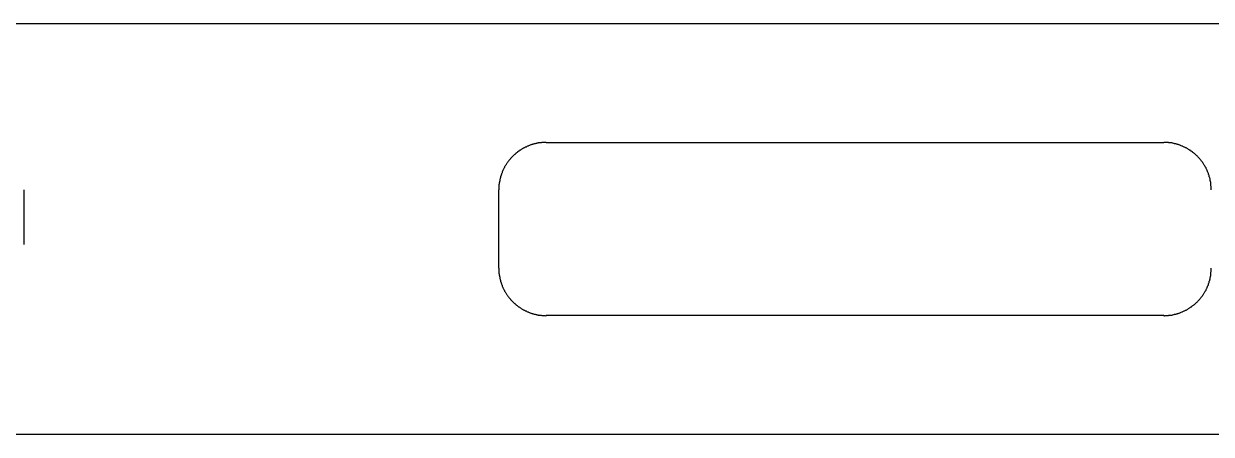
# Model space of a CAD drawing. Extents: x 1741 to 1956, y 2295 to 2380.
# Drawn here: x 1805 to 1855, y 2295.1 to 2312.4 of the extents above; entities that cross this region are included whole.
import ezdxf

# ---------------------------------------------------------------- set-up
doc = ezdxf.new("R2010")
doc.units = 0
doc.layers.get('0').update_dxf_attribs({"linetype": 'CONTINUOUS'})

msp = doc.modelspace()

# ---------------------------------------------------------------- linework, layer by layer
for p, q in [((1943.19, 2312.405), (1757.962, 2312.405)), ((1826.962, 2307.405), (1852.962, 2307.405)), ((1804.962, 2305.405), (1804.962, 2303.105)), ((1824.962, 2302.105), (1824.962, 2305.405)), ((1852.962, 2300.105), (1826.962, 2300.105)), ((1790.162, 2295.105), (1952.49, 2295.105))]:
    msp.add_line(p, q)
for points in [[(1826.96, 2307.4, 0), (1826.94, 2307.4, 0), (1826.91, 2307.4, 0), (1826.89, 2307.4, 0), (1826.86, 2307.4, 0), (1826.84, 2307.4, 0), (1826.81, 2307.4, 0), (1826.79, 2307.4, 0), (1826.77, 2307.4, 0), (1826.74, 2307.39, 0), (1826.72, 2307.39, 0), (1826.69, 2307.39, 0), (1826.67, 2307.38, 0), (1826.64, 2307.38, 0), (1826.62, 2307.38, 0), (1826.6, 2307.37, 0), (1826.57, 2307.37, 0), (1826.55, 2307.36, 0), (1826.52, 2307.36, 0), (1826.5, 2307.35, 0), (1826.48, 2307.34, 0), (1826.45, 2307.34, 0), (1826.43, 2307.33, 0), (1826.4, 2307.33, 0), (1826.38, 2307.32, 0), (1826.36, 2307.31, 0), (1826.33, 2307.3, 0), (1826.31, 2307.3, 0), (1826.29, 2307.29, 0), (1826.26, 2307.28, 0), (1826.24, 2307.27, 0), (1826.22, 2307.26, 0), (1826.2, 2307.25, 0), (1826.17, 2307.24, 0), (1826.15, 2307.23, 0), (1826.13, 2307.22, 0), (1826.11, 2307.21, 0), (1826.08, 2307.2, 0), (1826.06, 2307.19, 0), (1826.04, 2307.18, 0), (1826.02, 2307.17, 0), (1826, 2307.16, 0), (1825.98, 2307.14, 0), (1825.95, 2307.13, 0), (1825.93, 2307.12, 0), (1825.91, 2307.11, 0), (1825.89, 2307.09, 0), (1825.87, 2307.08, 0), (1825.85, 2307.07, 0), (1825.83, 2307.05, 0), (1825.81, 2307.04, 0), (1825.79, 2307.03, 0), (1825.77, 2307.01, 0), (1825.75, 2307, 0), (1825.73, 2306.98, 0), (1825.71, 2306.97, 0), (1825.69, 2306.95, 0), (1825.67, 2306.94, 0), (1825.66, 2306.92, 0), (1825.64, 2306.9, 0), (1825.62, 2306.89, 0), (1825.6, 2306.87, 0), (1825.58, 2306.85, 0), (1825.57, 2306.84, 0), (1825.55, 2306.82, 0), (1825.53, 2306.8, 0), (1825.51, 2306.78, 0), (1825.5, 2306.77, 0), (1825.48, 2306.75, 0), (1825.46, 2306.73, 0), (1825.45, 2306.71, 0), (1825.43, 2306.69, 0), (1825.42, 2306.67, 0), (1825.4, 2306.65, 0), (1825.39, 2306.64, 0), (1825.37, 2306.62, 0), (1825.36, 2306.6, 0), (1825.34, 2306.58, 0), (1825.33, 2306.56, 0), (1825.31, 2306.54, 0), (1825.3, 2306.52, 0), (1825.29, 2306.5, 0), (1825.27, 2306.47, 0), (1825.26, 2306.45, 0), (1825.25, 2306.43, 0), (1825.23, 2306.41, 0), (1825.22, 2306.39, 0), (1825.21, 2306.37, 0), (1825.2, 2306.35, 0), (1825.19, 2306.33, 0), (1825.18, 2306.3, 0), (1825.16, 2306.28, 0), (1825.15, 2306.26, 0), (1825.14, 2306.24, 0), (1825.13, 2306.22, 0), (1825.12, 2306.19, 0), (1825.11, 2306.17, 0), (1825.1, 2306.15, 0), (1825.1, 2306.12, 0), (1825.09, 2306.1, 0), (1825.08, 2306.08, 0), (1825.07, 2306.06, 0), (1825.06, 2306.03, 0), (1825.06, 2306.01, 0), (1825.05, 2305.99, 0), (1825.04, 2305.96, 0), (1825.03, 2305.94, 0), (1825.03, 2305.91, 0), (1825.02, 2305.89, 0), (1825.02, 2305.87, 0), (1825.01, 2305.84, 0), (1825.01, 2305.82, 0), (1825, 2305.79, 0), (1825, 2305.77, 0), (1824.99, 2305.75, 0), (1824.99, 2305.72, 0), (1824.98, 2305.7, 0), (1824.98, 2305.67, 0), (1824.98, 2305.65, 0), (1824.97, 2305.63, 0), (1824.97, 2305.6, 0), (1824.97, 2305.58, 0), (1824.97, 2305.55, 0), (1824.97, 2305.53, 0), (1824.96, 2305.5, 0), (1824.96, 2305.48, 0), (1824.96, 2305.45, 0), (1824.96, 2305.43, 0), (1824.96, 2305.4, 0)], [(1854.96, 2305.4, 0), (1854.96, 2305.43, 0), (1854.96, 2305.45, 0), (1854.96, 2305.48, 0), (1854.96, 2305.5, 0), (1854.96, 2305.53, 0), (1854.96, 2305.55, 0), (1854.95, 2305.58, 0), (1854.95, 2305.6, 0), (1854.95, 2305.63, 0), (1854.95, 2305.65, 0), (1854.94, 2305.67, 0), (1854.94, 2305.7, 0), (1854.94, 2305.72, 0), (1854.93, 2305.75, 0), (1854.93, 2305.77, 0), (1854.92, 2305.79, 0), (1854.92, 2305.82, 0), (1854.91, 2305.84, 0), (1854.91, 2305.87, 0), (1854.9, 2305.89, 0), (1854.9, 2305.91, 0), (1854.89, 2305.94, 0), (1854.88, 2305.96, 0), (1854.88, 2305.99, 0), (1854.87, 2306.01, 0), (1854.86, 2306.03, 0), (1854.85, 2306.06, 0), (1854.84, 2306.08, 0), (1854.84, 2306.1, 0), (1854.83, 2306.12, 0), (1854.82, 2306.15, 0), (1854.81, 2306.17, 0), (1854.8, 2306.19, 0), (1854.79, 2306.22, 0), (1854.78, 2306.24, 0), (1854.77, 2306.26, 0), (1854.76, 2306.28, 0), (1854.75, 2306.3, 0), (1854.74, 2306.33, 0), (1854.73, 2306.35, 0), (1854.71, 2306.37, 0), (1854.7, 2306.39, 0), (1854.69, 2306.41, 0), (1854.68, 2306.43, 0), (1854.66, 2306.45, 0), (1854.65, 2306.47, 0), (1854.64, 2306.5, 0), (1854.62, 2306.52, 0), (1854.61, 2306.54, 0), (1854.6, 2306.56, 0), (1854.58, 2306.58, 0), (1854.57, 2306.6, 0), (1854.55, 2306.62, 0), (1854.54, 2306.64, 0), (1854.52, 2306.65, 0), (1854.51, 2306.67, 0), (1854.49, 2306.69, 0), (1854.48, 2306.71, 0), (1854.46, 2306.73, 0), (1854.44, 2306.75, 0), (1854.43, 2306.77, 0), (1854.41, 2306.78, 0), (1854.39, 2306.8, 0), (1854.38, 2306.82, 0), (1854.36, 2306.84, 0), (1854.34, 2306.85, 0), (1854.32, 2306.87, 0), (1854.3, 2306.89, 0), (1854.29, 2306.9, 0), (1854.27, 2306.92, 0), (1854.25, 2306.94, 0), (1854.23, 2306.95, 0), (1854.21, 2306.97, 0), (1854.19, 2306.98, 0), (1854.17, 2307, 0), (1854.15, 2307.01, 0), (1854.13, 2307.03, 0), (1854.11, 2307.04, 0), (1854.09, 2307.05, 0), (1854.07, 2307.07, 0), (1854.05, 2307.08, 0), (1854.03, 2307.09, 0), (1854.01, 2307.11, 0), (1853.99, 2307.12, 0), (1853.97, 2307.13, 0), (1853.95, 2307.14, 0), (1853.93, 2307.16, 0), (1853.9, 2307.17, 0), (1853.88, 2307.18, 0), (1853.86, 2307.19, 0), (1853.84, 2307.2, 0), (1853.82, 2307.21, 0), (1853.79, 2307.22, 0), (1853.77, 2307.23, 0), (1853.75, 2307.24, 0), (1853.73, 2307.25, 0), (1853.7, 2307.26, 0), (1853.68, 2307.27, 0), (1853.66, 2307.28, 0), (1853.64, 2307.29, 0), (1853.61, 2307.3, 0), (1853.59, 2307.3, 0), (1853.57, 2307.31, 0), (1853.54, 2307.32, 0), (1853.52, 2307.33, 0), (1853.5, 2307.33, 0), (1853.47, 2307.34, 0), (1853.45, 2307.34, 0), (1853.42, 2307.35, 0), (1853.4, 2307.36, 0), (1853.38, 2307.36, 0), (1853.35, 2307.37, 0), (1853.33, 2307.37, 0), (1853.3, 2307.38, 0), (1853.28, 2307.38, 0), (1853.26, 2307.38, 0), (1853.23, 2307.39, 0), (1853.21, 2307.39, 0), (1853.18, 2307.39, 0), (1853.16, 2307.4, 0), (1853.13, 2307.4, 0), (1853.11, 2307.4, 0), (1853.08, 2307.4, 0), (1853.06, 2307.4, 0), (1853.04, 2307.4, 0), (1853.01, 2307.4, 0), (1852.99, 2307.4, 0), (1852.96, 2307.4, 0)], [(1824.96, 2302.1, 0), (1824.96, 2302.08, 0), (1824.96, 2302.06, 0), (1824.96, 2302.03, 0), (1824.96, 2302.01, 0), (1824.97, 2301.98, 0), (1824.97, 2301.96, 0), (1824.97, 2301.93, 0), (1824.97, 2301.91, 0), (1824.97, 2301.88, 0), (1824.98, 2301.86, 0), (1824.98, 2301.84, 0), (1824.98, 2301.81, 0), (1824.99, 2301.79, 0), (1824.99, 2301.76, 0), (1825, 2301.74, 0), (1825, 2301.71, 0), (1825.01, 2301.69, 0), (1825.01, 2301.67, 0), (1825.02, 2301.64, 0), (1825.02, 2301.62, 0), (1825.03, 2301.59, 0), (1825.03, 2301.57, 0), (1825.04, 2301.55, 0), (1825.05, 2301.52, 0), (1825.06, 2301.5, 0), (1825.06, 2301.48, 0), (1825.07, 2301.45, 0), (1825.08, 2301.43, 0), (1825.09, 2301.41, 0), (1825.1, 2301.38, 0), (1825.1, 2301.36, 0), (1825.11, 2301.34, 0), (1825.12, 2301.32, 0), (1825.13, 2301.29, 0), (1825.14, 2301.27, 0), (1825.15, 2301.25, 0), (1825.16, 2301.23, 0), (1825.18, 2301.21, 0), (1825.19, 2301.18, 0), (1825.2, 2301.16, 0), (1825.21, 2301.14, 0), (1825.22, 2301.12, 0), (1825.23, 2301.1, 0), (1825.25, 2301.08, 0), (1825.26, 2301.06, 0), (1825.27, 2301.03, 0), (1825.29, 2301.01, 0), (1825.3, 2300.99, 0), (1825.31, 2300.97, 0), (1825.33, 2300.95, 0), (1825.34, 2300.93, 0), (1825.36, 2300.91, 0), (1825.37, 2300.89, 0), (1825.39, 2300.87, 0), (1825.4, 2300.85, 0), (1825.42, 2300.84, 0), (1825.43, 2300.82, 0), (1825.45, 2300.8, 0), (1825.46, 2300.78, 0), (1825.48, 2300.76, 0), (1825.5, 2300.74, 0), (1825.51, 2300.73, 0), (1825.53, 2300.71, 0), (1825.55, 2300.69, 0), (1825.57, 2300.67, 0), (1825.58, 2300.66, 0), (1825.6, 2300.64, 0), (1825.62, 2300.62, 0), (1825.64, 2300.61, 0), (1825.66, 2300.59, 0), (1825.67, 2300.57, 0), (1825.69, 2300.56, 0), (1825.71, 2300.54, 0), (1825.73, 2300.53, 0), (1825.75, 2300.51, 0), (1825.77, 2300.5, 0), (1825.79, 2300.48, 0), (1825.81, 2300.47, 0), (1825.83, 2300.46, 0), (1825.85, 2300.44, 0), (1825.87, 2300.43, 0), (1825.89, 2300.42, 0), (1825.91, 2300.4, 0), (1825.93, 2300.39, 0), (1825.95, 2300.38, 0), (1825.98, 2300.36, 0), (1826, 2300.35, 0), (1826.02, 2300.34, 0), (1826.04, 2300.33, 0), (1826.06, 2300.32, 0), (1826.08, 2300.31, 0), (1826.11, 2300.3, 0), (1826.13, 2300.29, 0), (1826.15, 2300.28, 0), (1826.17, 2300.27, 0), (1826.2, 2300.26, 0), (1826.22, 2300.25, 0), (1826.24, 2300.24, 0), (1826.26, 2300.23, 0), (1826.29, 2300.22, 0), (1826.31, 2300.21, 0), (1826.33, 2300.21, 0), (1826.36, 2300.2, 0), (1826.38, 2300.19, 0), (1826.4, 2300.18, 0), (1826.43, 2300.18, 0), (1826.45, 2300.17, 0), (1826.48, 2300.16, 0), (1826.5, 2300.16, 0), (1826.52, 2300.15, 0), (1826.55, 2300.15, 0), (1826.57, 2300.14, 0), (1826.6, 2300.14, 0), (1826.62, 2300.13, 0), (1826.64, 2300.13, 0), (1826.67, 2300.13, 0), (1826.69, 2300.12, 0), (1826.72, 2300.12, 0), (1826.74, 2300.12, 0), (1826.77, 2300.11, 0), (1826.79, 2300.11, 0), (1826.81, 2300.11, 0), (1826.84, 2300.11, 0), (1826.86, 2300.11, 0), (1826.89, 2300.11, 0), (1826.91, 2300.11, 0), (1826.94, 2300.1, 0), (1826.96, 2300.1, 0)], [(1852.96, 2300.1, 0), (1852.99, 2300.1, 0), (1853.01, 2300.11, 0), (1853.04, 2300.11, 0), (1853.06, 2300.11, 0), (1853.08, 2300.11, 0), (1853.11, 2300.11, 0), (1853.13, 2300.11, 0), (1853.16, 2300.11, 0), (1853.18, 2300.12, 0), (1853.21, 2300.12, 0), (1853.23, 2300.12, 0), (1853.26, 2300.13, 0), (1853.28, 2300.13, 0), (1853.3, 2300.13, 0), (1853.33, 2300.14, 0), (1853.35, 2300.14, 0), (1853.38, 2300.15, 0), (1853.4, 2300.15, 0), (1853.42, 2300.16, 0), (1853.45, 2300.16, 0), (1853.47, 2300.17, 0), (1853.5, 2300.18, 0), (1853.52, 2300.18, 0), (1853.54, 2300.19, 0), (1853.57, 2300.2, 0), (1853.59, 2300.21, 0), (1853.61, 2300.21, 0), (1853.64, 2300.22, 0), (1853.66, 2300.23, 0), (1853.68, 2300.24, 0), (1853.7, 2300.25, 0), (1853.73, 2300.26, 0), (1853.75, 2300.27, 0), (1853.77, 2300.28, 0), (1853.79, 2300.29, 0), (1853.82, 2300.3, 0), (1853.84, 2300.31, 0), (1853.86, 2300.32, 0), (1853.88, 2300.33, 0), (1853.9, 2300.34, 0), (1853.93, 2300.35, 0), (1853.95, 2300.36, 0), (1853.97, 2300.38, 0), (1853.99, 2300.39, 0), (1854.01, 2300.4, 0), (1854.03, 2300.42, 0), (1854.05, 2300.43, 0), (1854.07, 2300.44, 0), (1854.09, 2300.46, 0), (1854.11, 2300.47, 0), (1854.13, 2300.48, 0), (1854.15, 2300.5, 0), (1854.17, 2300.51, 0), (1854.19, 2300.53, 0), (1854.21, 2300.54, 0), (1854.23, 2300.56, 0), (1854.25, 2300.57, 0), (1854.27, 2300.59, 0), (1854.29, 2300.61, 0), (1854.3, 2300.62, 0), (1854.32, 2300.64, 0), (1854.34, 2300.66, 0), (1854.36, 2300.67, 0), (1854.38, 2300.69, 0), (1854.39, 2300.71, 0), (1854.41, 2300.73, 0), (1854.43, 2300.74, 0), (1854.44, 2300.76, 0), (1854.46, 2300.78, 0), (1854.48, 2300.8, 0), (1854.49, 2300.82, 0), (1854.51, 2300.84, 0), (1854.52, 2300.85, 0), (1854.54, 2300.87, 0), (1854.55, 2300.89, 0), (1854.57, 2300.91, 0), (1854.58, 2300.93, 0), (1854.6, 2300.95, 0), (1854.61, 2300.97, 0), (1854.62, 2300.99, 0), (1854.64, 2301.01, 0), (1854.65, 2301.03, 0), (1854.66, 2301.06, 0), (1854.68, 2301.08, 0), (1854.69, 2301.1, 0), (1854.7, 2301.12, 0), (1854.71, 2301.14, 0), (1854.73, 2301.16, 0), (1854.74, 2301.18, 0), (1854.75, 2301.21, 0), (1854.76, 2301.23, 0), (1854.77, 2301.25, 0), (1854.78, 2301.27, 0), (1854.79, 2301.29, 0), (1854.8, 2301.32, 0), (1854.81, 2301.34, 0), (1854.82, 2301.36, 0), (1854.83, 2301.38, 0), (1854.84, 2301.41, 0), (1854.84, 2301.43, 0), (1854.85, 2301.45, 0), (1854.86, 2301.48, 0), (1854.87, 2301.5, 0), (1854.88, 2301.52, 0), (1854.88, 2301.55, 0), (1854.89, 2301.57, 0), (1854.9, 2301.59, 0), (1854.9, 2301.62, 0), (1854.91, 2301.64, 0), (1854.91, 2301.67, 0), (1854.92, 2301.69, 0), (1854.92, 2301.71, 0), (1854.93, 2301.74, 0), (1854.93, 2301.76, 0), (1854.94, 2301.79, 0), (1854.94, 2301.81, 0), (1854.94, 2301.84, 0), (1854.95, 2301.86, 0), (1854.95, 2301.88, 0), (1854.95, 2301.91, 0), (1854.95, 2301.93, 0), (1854.96, 2301.96, 0), (1854.96, 2301.98, 0), (1854.96, 2302.01, 0), (1854.96, 2302.03, 0), (1854.96, 2302.06, 0), (1854.96, 2302.08, 0), (1854.96, 2302.1, 0)]]:
    msp.add_polyline3d(points)

doc.saveas('drawing.dxf')
